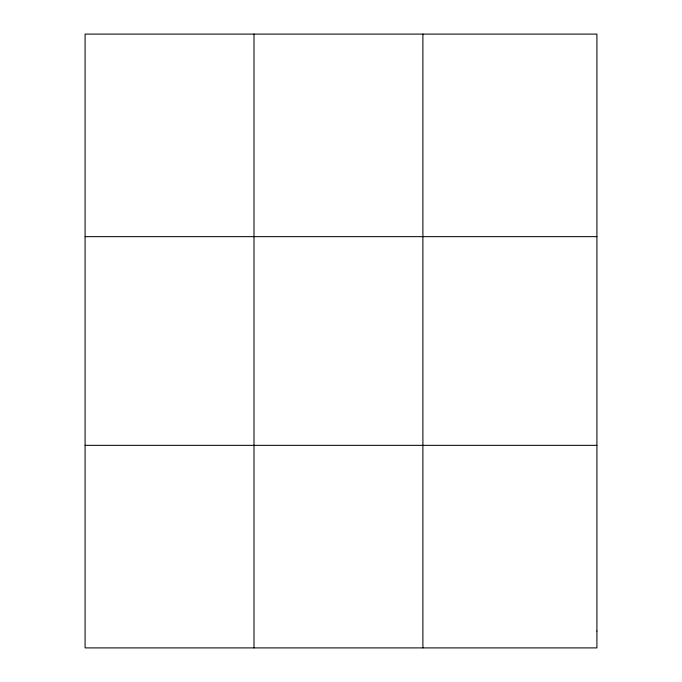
<?xml version="1.0" encoding="UTF-8"?>
<svg xmlns="http://www.w3.org/2000/svg" width="682" height="682" viewBox="0 0 682 682"><rect width="100%" height="100%" fill="white"/><g stroke="black" fill="none" stroke-linecap="round" stroke-linejoin="round"><path stroke-width="1.02" d="M253.994 647.9L253.994 34.1M422.891 647.9L422.891 34.1M85.088 236.654L596.912 236.654M85.088 445.346L596.912 445.346M596.912 631.021L596.912 647.9L85.088 647.9L85.088 34.1L596.912 34.1L596.912 631.021"/></g></svg>
